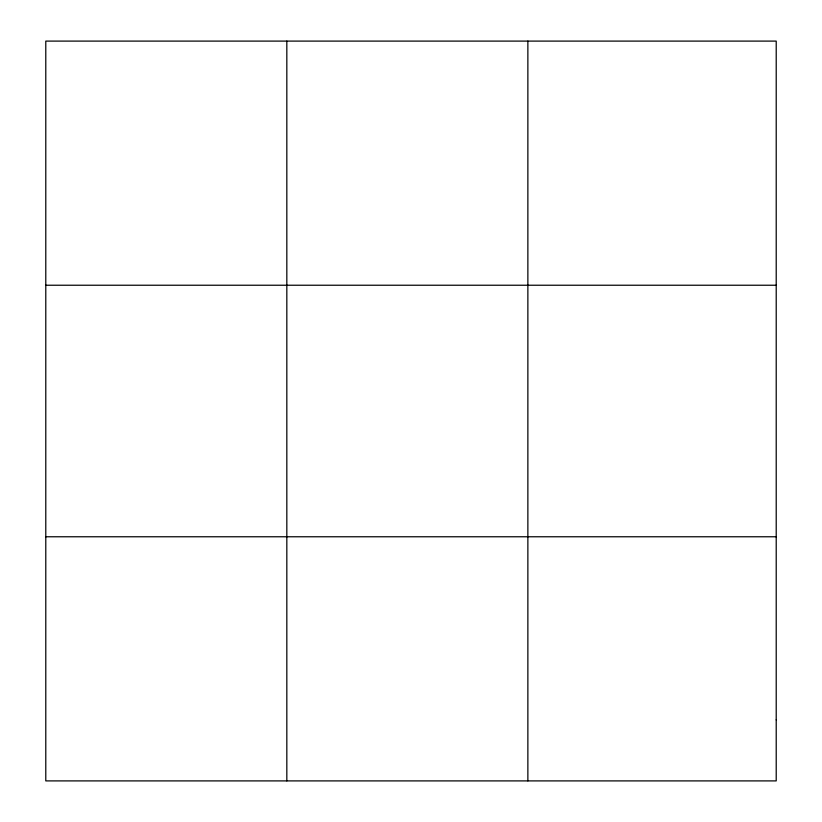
<?xml version="1.0" encoding="UTF-8"?>
<svg xmlns="http://www.w3.org/2000/svg" width="822" height="822" viewBox="0 0 822 822"><rect width="100%" height="100%" fill="white"/><g stroke="black" fill="none" stroke-linecap="round" stroke-linejoin="round"><path stroke-width="1.23" d="M286.827 41.1L286.827 780.9M527.868 41.1L527.868 780.9M45.785 285.234L776.215 285.234M45.785 536.766L776.215 536.766M776.215 719.867L776.215 780.9L45.785 780.9L45.785 41.1L776.215 41.1L776.215 719.867"/></g></svg>
